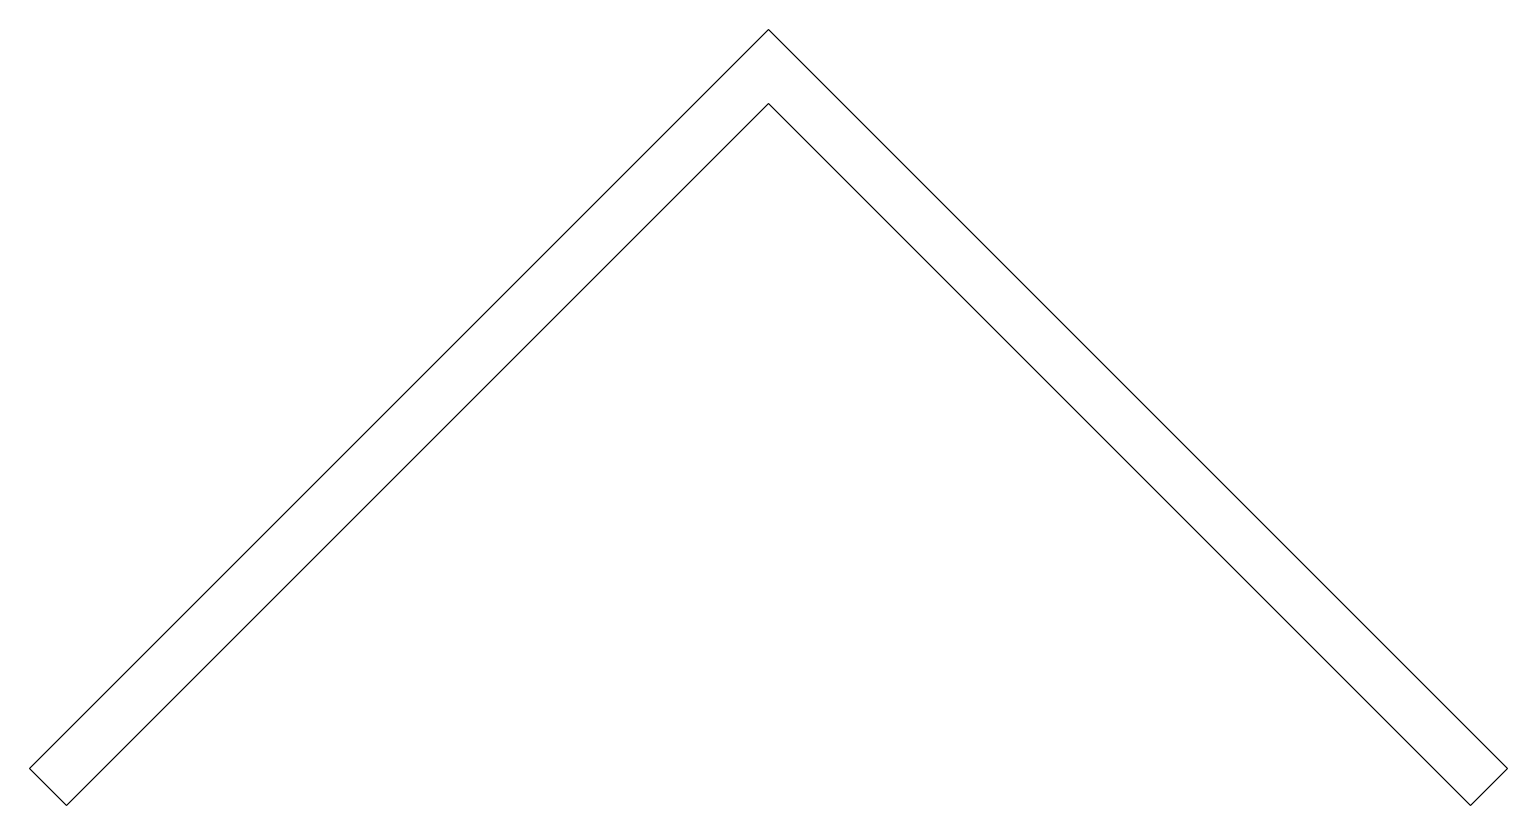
# Model space of a CAD drawing. Header units: inches. Extents: x -45.4 to 44.5, y -0.6 to 46.6.
import ezdxf

# ---------------------------------------------------------------- set-up
doc = ezdxf.new("R2010")
doc.units = ezdxf.units.IN
doc.header["$MEASUREMENT"] = 0

msp = doc.modelspace()

# ---------------------------------------------------------------- linework, layer by layer
at = {"color": 7}
for p, q in [((-45.352, 1.666), (-0.451, 46.568)), ((-0.451, 46.568), (44.45, 1.666)), ((-0.451, 46.568), (-0.451, 46.568)), ((-0.451, 42.078), (-43.107, -0.579)), ((42.205, -0.579), (-0.451, 42.078)), ((-43.107, -0.579), (-45.352, 1.666)), ((44.45, 1.666), (42.205, -0.579))]:
    msp.add_line(p, q, dxfattribs=at)

doc.saveas('drawing.dxf')
